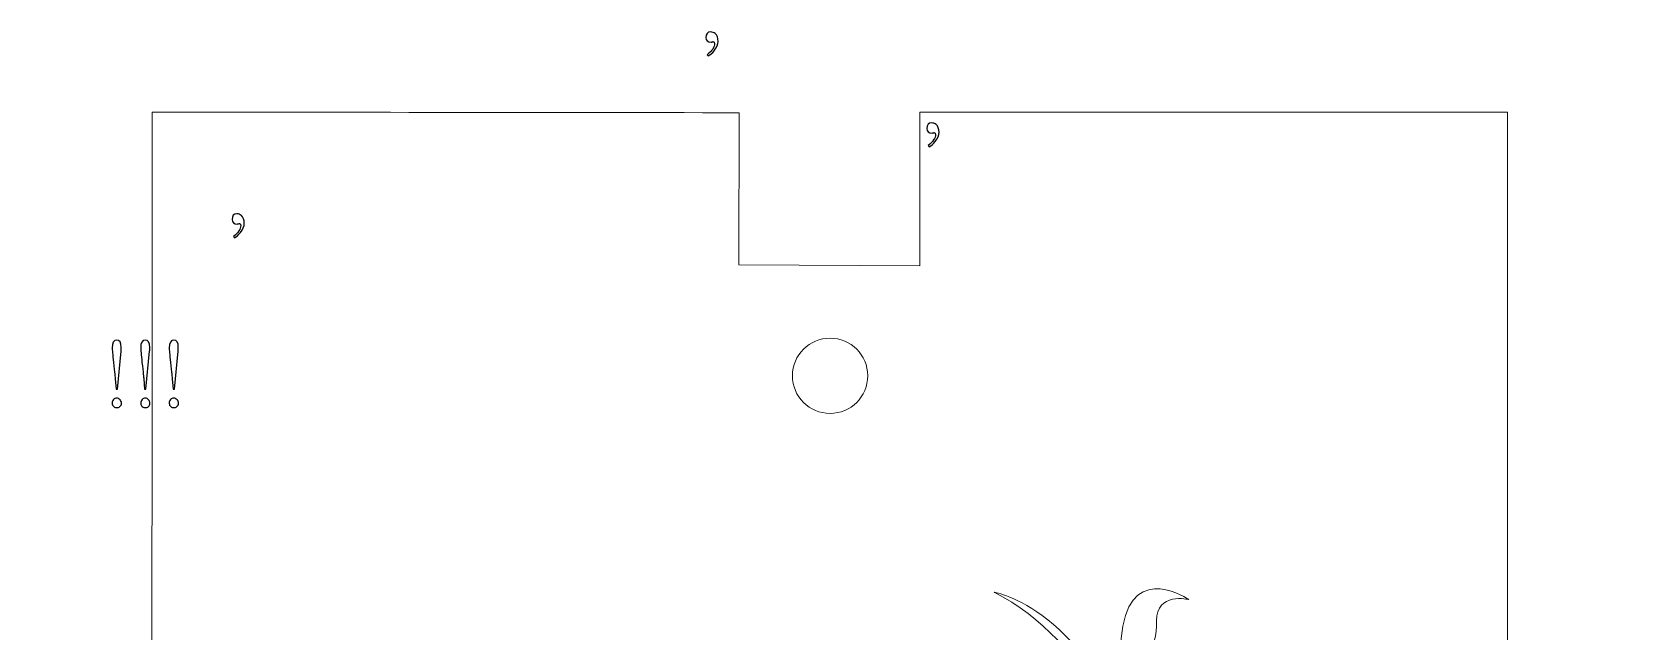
# Model space of a CAD drawing. Header units: millimetres. Extents: x -266 to 258, y -255 to 79.
# Drawn here: x -51.8 to 54.3, y 39 to 78.8 of the extents above; entities that cross this region are included whole.
import ezdxf

# ---------------------------------------------------------------- set-up
doc = ezdxf.new("R2010")
doc.units = ezdxf.units.MM
doc.header["$MEASUREMENT"] = 0
doc.layers.add('Layer 1', color=7, linetype='Continuous')

msp = doc.modelspace()

# ---------------------------------------------------------------- linework, layer by layer
at = {"layer": 'Layer 1'}
for points, knots in [([(-6.2333, 78.161), (-6.2333, 77.9606), (-6.3199, 77.7532), (-6.4931, 77.5418), (-6.4931, 77.5418), (-6.6229, 77.3797), (-6.7538, 77.2659), (-6.8877, 77.1995), (-6.8877, 77.1995), (-6.8877, 77.1995), (-6.9592, 77.276), (-6.9592, 77.276), (-6.9592, 77.276), (-6.632, 77.5317), (-6.4689, 77.7774), (-6.4689, 78.013), (-6.4689, 78.013), (-6.4689, 78.0996), (-6.4981, 78.1428), (-6.5575, 78.1428), (-6.5575, 78.1428), (-6.5736, 78.1428), (-6.5927, 78.1368), (-6.6169, 78.1257), (-6.6169, 78.1257), (-6.64, 78.1177), (-6.6672, 78.1137), (-6.6995, 78.1137), (-6.6995, 78.1137), (-6.927, 78.1137), (-7.0418, 78.2143), (-7.0418, 78.4147), (-7.0418, 78.4147), (-7.0418, 78.6624), (-6.935, 78.7862), (-6.7226, 78.7862), (-6.7226, 78.7862), (-6.6169, 78.7862), (-6.5182, 78.7509), (-6.4276, 78.6795), (-6.4276, 78.6795), (-6.2977, 78.5697), (-6.2333, 78.3966), (-6.2333, 78.161)], [0, 0, 0, 0, 0.08333333, 0.08333333, 0.08333333, 0.08333333, 0.16666667, 0.16666667, 0.16666667, 0.16666667, 0.25, 0.25, 0.25, 0.25, 0.33333333, 0.33333333, 0.33333333, 0.33333333, 0.41666667, 0.41666667, 0.41666667, 0.41666667, 0.5, 0.5, 0.5, 0.5, 0.58333333, 0.58333333, 0.58333333, 0.58333333, 0.66666667, 0.66666667, 0.66666667, 0.66666667, 0.75, 0.75, 0.75, 0.75, 0.83333333, 0.83333333, 0.83333333, 0.83333333, 1, 1, 1, 1]), ([(8.4377, 72.1202), (8.4377, 71.9198), (8.3511, 71.7124), (8.1779, 71.501), (8.1779, 71.501), (8.0481, 71.3389), (7.9172, 71.2251), (7.7833, 71.1587), (7.7833, 71.1587), (7.7833, 71.1587), (7.7118, 71.2352), (7.7118, 71.2352), (7.7118, 71.2352), (8.039, 71.4909), (8.2021, 71.7366), (8.2021, 71.9722), (8.2021, 71.9722), (8.2021, 72.0588), (8.1729, 72.102), (8.1135, 72.102), (8.1135, 72.102), (8.0974, 72.102), (8.0783, 72.096), (8.0541, 72.0849), (8.0541, 72.0849), (8.031, 72.0769), (8.0038, 72.0729), (7.9715, 72.0729), (7.9715, 72.0729), (7.744, 72.0729), (7.6292, 72.1735), (7.6292, 72.3739), (7.6292, 72.3739), (7.6292, 72.6216), (7.736, 72.7454), (7.9484, 72.7454), (7.9484, 72.7454), (8.0541, 72.7454), (8.1528, 72.7101), (8.2434, 72.6387), (8.2434, 72.6387), (8.3733, 72.5289), (8.4377, 72.3558), (8.4377, 72.1202)], [0, 0, 0, 0, 0.08333333, 0.08333333, 0.08333333, 0.08333333, 0.16666667, 0.16666667, 0.16666667, 0.16666667, 0.25, 0.25, 0.25, 0.25, 0.33333333, 0.33333333, 0.33333333, 0.33333333, 0.41666667, 0.41666667, 0.41666667, 0.41666667, 0.5, 0.5, 0.5, 0.5, 0.58333333, 0.58333333, 0.58333333, 0.58333333, 0.66666667, 0.66666667, 0.66666667, 0.66666667, 0.75, 0.75, 0.75, 0.75, 0.83333333, 0.83333333, 0.83333333, 0.83333333, 1, 1, 1, 1]), ([(-37.6952, 66.0794), (-37.6952, 65.879), (-37.7818, 65.6716), (-37.955, 65.4602), (-37.955, 65.4602), (-38.0848, 65.2981), (-38.2157, 65.1843), (-38.3496, 65.1179), (-38.3496, 65.1179), (-38.3496, 65.1179), (-38.4211, 65.1944), (-38.4211, 65.1944), (-38.4211, 65.1944), (-38.0939, 65.4501), (-37.9308, 65.6958), (-37.9308, 65.9314), (-37.9308, 65.9314), (-37.9308, 66.018), (-37.96, 66.0612), (-38.0194, 66.0612), (-38.0194, 66.0612), (-38.0355, 66.0612), (-38.0546, 66.0552), (-38.0788, 66.0441), (-38.0788, 66.0441), (-38.1019, 66.0361), (-38.1291, 66.0321), (-38.1614, 66.0321), (-38.1614, 66.0321), (-38.3889, 66.0321), (-38.5037, 66.1327), (-38.5037, 66.3331), (-38.5037, 66.3331), (-38.5037, 66.5808), (-38.3969, 66.7046), (-38.1845, 66.7046), (-38.1845, 66.7046), (-38.0788, 66.7046), (-37.9801, 66.6693), (-37.8895, 66.5979), (-37.8895, 66.5979), (-37.7596, 66.4881), (-37.6952, 66.315), (-37.6952, 66.0794)], [0, 0, 0, 0, 0.08333333, 0.08333333, 0.08333333, 0.08333333, 0.16666667, 0.16666667, 0.16666667, 0.16666667, 0.25, 0.25, 0.25, 0.25, 0.33333333, 0.33333333, 0.33333333, 0.33333333, 0.41666667, 0.41666667, 0.41666667, 0.41666667, 0.5, 0.5, 0.5, 0.5, 0.58333333, 0.58333333, 0.58333333, 0.58333333, 0.66666667, 0.66666667, 0.66666667, 0.66666667, 0.75, 0.75, 0.75, 0.75, 0.83333333, 0.83333333, 0.83333333, 0.83333333, 1, 1, 1, 1]), ([(-45.8767, 57.5779), (-45.8767, 57.5779), (-46.1183, 55.071), (-46.1183, 55.071), (-46.1183, 55.071), (-46.1183, 55.071), (-46.2069, 55.071), (-46.2069, 55.071), (-46.2069, 55.071), (-46.2069, 55.071), (-46.2653, 55.7556), (-46.2653, 55.7556), (-46.2653, 55.7556), (-46.2693, 55.811), (-46.3086, 56.1724), (-46.3831, 56.8409), (-46.3831, 56.8409), (-46.4384, 57.3645), (-46.4666, 57.6826), (-46.4666, 57.7964), (-46.4666, 57.7964), (-46.4666, 58.1467), (-46.368, 58.3219), (-46.1716, 58.3219), (-46.1716, 58.3219), (-45.9663, 58.3219), (-45.8646, 58.1588), (-45.8646, 57.8316), (-45.8646, 57.8316), (-45.8646, 57.7611), (-45.8686, 57.6766), (-45.8767, 57.5779)], [0, 0, 0, 0, 0.11111111, 0.11111111, 0.11111111, 0.11111111, 0.22222222, 0.22222222, 0.22222222, 0.22222222, 0.33333333, 0.33333333, 0.33333333, 0.33333333, 0.44444444, 0.44444444, 0.44444444, 0.44444444, 0.55555556, 0.55555556, 0.55555556, 0.55555556, 0.66666667, 0.66666667, 0.66666667, 0.66666667, 0.77777778, 0.77777778, 0.77777778, 0.77777778, 1, 1, 1, 1]), ([(-43.9829, 57.5779), (-43.9829, 57.5779), (-44.2245, 55.071), (-44.2245, 55.071), (-44.2245, 55.071), (-44.2245, 55.071), (-44.3131, 55.071), (-44.3131, 55.071), (-44.3131, 55.071), (-44.3131, 55.071), (-44.3715, 55.7556), (-44.3715, 55.7556), (-44.3715, 55.7556), (-44.3755, 55.811), (-44.4148, 56.1724), (-44.4893, 56.8409), (-44.4893, 56.8409), (-44.5446, 57.3645), (-44.5728, 57.6826), (-44.5728, 57.7964), (-44.5728, 57.7964), (-44.5728, 58.1467), (-44.4742, 58.3219), (-44.2778, 58.3219), (-44.2778, 58.3219), (-44.0725, 58.3219), (-43.9708, 58.1588), (-43.9708, 57.8316), (-43.9708, 57.8316), (-43.9708, 57.7611), (-43.9748, 57.6766), (-43.9829, 57.5779)], [0, 0, 0, 0, 0.11111111, 0.11111111, 0.11111111, 0.11111111, 0.22222222, 0.22222222, 0.22222222, 0.22222222, 0.33333333, 0.33333333, 0.33333333, 0.33333333, 0.44444444, 0.44444444, 0.44444444, 0.44444444, 0.55555556, 0.55555556, 0.55555556, 0.55555556, 0.66666667, 0.66666667, 0.66666667, 0.66666667, 0.77777778, 0.77777778, 0.77777778, 0.77777778, 1, 1, 1, 1]), ([(-42.0891, 57.5779), (-42.0891, 57.5779), (-42.3307, 55.071), (-42.3307, 55.071), (-42.3307, 55.071), (-42.3307, 55.071), (-42.4193, 55.071), (-42.4193, 55.071), (-42.4193, 55.071), (-42.4193, 55.071), (-42.4777, 55.7556), (-42.4777, 55.7556), (-42.4777, 55.7556), (-42.4817, 55.811), (-42.521, 56.1724), (-42.5955, 56.8409), (-42.5955, 56.8409), (-42.6508, 57.3645), (-42.679, 57.6826), (-42.679, 57.7964), (-42.679, 57.7964), (-42.679, 58.1467), (-42.5804, 58.3219), (-42.384, 58.3219), (-42.384, 58.3219), (-42.1787, 58.3219), (-42.077, 58.1588), (-42.077, 57.8316), (-42.077, 57.8316), (-42.077, 57.7611), (-42.081, 57.6766), (-42.0891, 57.5779)], [0, 0, 0, 0, 0.11111111, 0.11111111, 0.11111111, 0.11111111, 0.22222222, 0.22222222, 0.22222222, 0.22222222, 0.33333333, 0.33333333, 0.33333333, 0.33333333, 0.44444444, 0.44444444, 0.44444444, 0.44444444, 0.55555556, 0.55555556, 0.55555556, 0.55555556, 0.66666667, 0.66666667, 0.66666667, 0.66666667, 0.77777778, 0.77777778, 0.77777778, 0.77777778, 1, 1, 1, 1]), ([(-45.8525, 54.1276), (-45.8525, 54.037), (-45.8857, 53.9645), (-45.9532, 53.9092), (-45.9532, 53.9092), (-46.0156, 53.8619), (-46.0871, 53.8387), (-46.1656, 53.8387), (-46.1656, 53.8387), (-46.2361, 53.8387), (-46.3005, 53.8598), (-46.3599, 53.9031), (-46.3599, 53.9031), (-46.4304, 53.9585), (-46.4666, 54.033), (-46.4666, 54.1276), (-46.4666, 54.1276), (-46.4666, 54.2253), (-46.4364, 54.3058), (-46.378, 54.3693), (-46.378, 54.3693), (-46.3186, 54.4317), (-46.2482, 54.4639), (-46.1656, 54.4639), (-46.1656, 54.4639), (-46.0831, 54.4639), (-46.0096, 54.4287), (-45.9471, 54.3572), (-45.9471, 54.3572), (-45.8837, 54.2948), (-45.8525, 54.2183), (-45.8525, 54.1276)], [0, 0, 0, 0, 0.11111111, 0.11111111, 0.11111111, 0.11111111, 0.22222222, 0.22222222, 0.22222222, 0.22222222, 0.33333333, 0.33333333, 0.33333333, 0.33333333, 0.44444444, 0.44444444, 0.44444444, 0.44444444, 0.55555556, 0.55555556, 0.55555556, 0.55555556, 0.66666667, 0.66666667, 0.66666667, 0.66666667, 0.77777778, 0.77777778, 0.77777778, 0.77777778, 1, 1, 1, 1]), ([(-43.9587, 54.1276), (-43.9587, 54.037), (-43.9919, 53.9645), (-44.0594, 53.9092), (-44.0594, 53.9092), (-44.1218, 53.8619), (-44.1933, 53.8387), (-44.2718, 53.8387), (-44.2718, 53.8387), (-44.3423, 53.8387), (-44.4067, 53.8598), (-44.4661, 53.9031), (-44.4661, 53.9031), (-44.5366, 53.9585), (-44.5728, 54.033), (-44.5728, 54.1276), (-44.5728, 54.1276), (-44.5728, 54.2253), (-44.5426, 54.3058), (-44.4842, 54.3693), (-44.4842, 54.3693), (-44.4248, 54.4317), (-44.3544, 54.4639), (-44.2718, 54.4639), (-44.2718, 54.4639), (-44.1893, 54.4639), (-44.1158, 54.4287), (-44.0533, 54.3572), (-44.0533, 54.3572), (-43.9899, 54.2948), (-43.9587, 54.2183), (-43.9587, 54.1276)], [0, 0, 0, 0, 0.11111111, 0.11111111, 0.11111111, 0.11111111, 0.22222222, 0.22222222, 0.22222222, 0.22222222, 0.33333333, 0.33333333, 0.33333333, 0.33333333, 0.44444444, 0.44444444, 0.44444444, 0.44444444, 0.55555556, 0.55555556, 0.55555556, 0.55555556, 0.66666667, 0.66666667, 0.66666667, 0.66666667, 0.77777778, 0.77777778, 0.77777778, 0.77777778, 1, 1, 1, 1]), ([(-42.0649, 54.1276), (-42.0649, 54.037), (-42.0981, 53.9645), (-42.1656, 53.9092), (-42.1656, 53.9092), (-42.228, 53.8619), (-42.2995, 53.8387), (-42.378, 53.8387), (-42.378, 53.8387), (-42.4485, 53.8387), (-42.5129, 53.8598), (-42.5723, 53.9031), (-42.5723, 53.9031), (-42.6428, 53.9585), (-42.679, 54.033), (-42.679, 54.1276), (-42.679, 54.1276), (-42.679, 54.2253), (-42.6488, 54.3058), (-42.5904, 54.3693), (-42.5904, 54.3693), (-42.531, 54.4317), (-42.4606, 54.4639), (-42.378, 54.4639), (-42.378, 54.4639), (-42.2955, 54.4639), (-42.222, 54.4287), (-42.1595, 54.3572), (-42.1595, 54.3572), (-42.0961, 54.2948), (-42.0649, 54.2183), (-42.0649, 54.1276)], [0, 0, 0, 0, 0.11111111, 0.11111111, 0.11111111, 0.11111111, 0.22222222, 0.22222222, 0.22222222, 0.22222222, 0.33333333, 0.33333333, 0.33333333, 0.33333333, 0.44444444, 0.44444444, 0.44444444, 0.44444444, 0.55555556, 0.55555556, 0.55555556, 0.55555556, 0.66666667, 0.66666667, 0.66666667, 0.66666667, 0.77777778, 0.77777778, 0.77777778, 0.77777778, 1, 1, 1, 1])]:
    msp.add_open_spline(points, degree=3, knots=knots, dxfattribs=at)
at = {"layer": 'Layer 1', "lineweight": 9}
for points, knots in [([(-43.8135, 73.466), (-30.8228, 73.4514), (-17.832, 73.4369), (-4.8413, 73.4223), (-4.8413, 73.4223), (-4.8413, 73.4223), (-4.845, 63.3215), (-4.845, 63.3215), (-4.845, 63.3215), (-4.845, 63.3215), (7.1531, 63.2641), (7.1531, 63.2641), (7.1531, 63.2641), (7.1531, 63.2641), (7.1688, 73.4627), (7.1688, 73.4627), (7.1688, 73.4627), (7.1688, 73.4627), (46.1864, 73.466), (46.1864, 73.466), (46.1864, 73.466), (46.1864, 73.466), (46.1864, 18.4929), (46.1864, 18.4929), (46.1864, 18.4929), (46.1864, 18.4929), (49.2077, 18.5107), (49.2077, 18.5107), (49.2077, 18.5107), (49.2077, 18.5107), (49.2077, 23.5087), (49.2077, 23.5087), (49.2077, 23.5087), (49.2077, 23.5087), (54.323, 23.5087), (54.323, 23.5087), (54.323, 23.5087), (54.323, 23.5087), (54.323, 8.6919), (54.323, 8.6919), (54.323, 8.6919), (54.323, 8.6919), (46.1864, 8.7098), (46.1864, 8.7098), (46.1864, 8.7098), (46.1864, 8.7098), (46.1864, -146.6576), (46.1864, -146.6576), (46.1864, -146.6576), (46.1864, -146.6576), (49.2077, -146.6085), (49.2077, -146.6085), (49.2077, -146.6085), (49.2077, -146.6085), (49.2077, -141.5912), (49.2077, -141.5912), (49.2077, -141.5912), (49.2077, -141.5912), (54.323, -141.5912), (54.323, -141.5912), (54.323, -141.5912), (54.323, -141.5912), (54.323, -156.5842), (54.323, -156.5842), (54.323, -156.5842), (54.323, -156.5842), (46.1864, -156.6965), (46.1864, -156.6965), (46.1864, -156.6965), (46.1864, -156.6965), (46.1864, -206.5338), (46.1864, -206.5338), (46.1864, -206.5338), (46.1864, -206.5338), (-43.8539, -206.4706), (-43.8539, -206.4706), (-43.8539, -206.4706), (-43.8539, -206.4706), (-43.8539, -156.5626), (-43.8539, -156.5626), (-43.8539, -156.5626), (-43.8539, -156.5626), (-51.7942, -156.5664), (-51.7942, -156.5664), (-51.7942, -156.5664), (-51.7942, -156.5664), (-51.7942, -141.5734), (-51.7942, -141.5734), (-51.7942, -141.5734), (-51.7942, -141.5734), (-46.8553, -141.5734), (-46.8553, -141.5734), (-46.8553, -141.5734), (-46.8553, -141.5734), (-46.8553, -146.5907), (-46.8553, -146.5907), (-46.8553, -146.5907), (-46.8553, -146.5907), (-43.8539, -146.5944), (-43.8539, -146.5944), (-43.8539, -146.5944), (-43.8539, -146.5944), (-43.8135, 8.6728), (-43.8135, 8.6728), (-43.8135, 8.6728), (-43.8135, 8.6728), (-51.7942, 8.7098), (-51.7942, 8.7098), (-51.7942, 8.7098), (-51.7942, 8.7098), (-51.7942, 23.5265), (-51.7942, 23.5265), (-51.7942, 23.5265), (-51.7942, 23.5265), (-46.8553, 23.5265), (-46.8553, 23.5265), (-46.8553, 23.5265), (-46.8553, 23.5265), (-46.8553, 18.5285), (-46.8553, 18.5285), (-46.8553, 18.5285), (-46.8553, 18.5285), (-43.8274, 18.5285), (-43.8274, 18.5285), (-43.8274, 18.5285), (-43.8274, 18.5285), (-43.8135, 73.466), (-43.8135, 73.466)], [0, 0, 0, 0, 0.03030303, 0.03030303, 0.03030303, 0.03030303, 0.06060606, 0.06060606, 0.06060606, 0.06060606, 0.09090909, 0.09090909, 0.09090909, 0.09090909, 0.12121212, 0.12121212, 0.12121212, 0.12121212, 0.15151515, 0.15151515, 0.15151515, 0.15151515, 0.18181818, 0.18181818, 0.18181818, 0.18181818, 0.21212121, 0.21212121, 0.21212121, 0.21212121, 0.24242424, 0.24242424, 0.24242424, 0.24242424, 0.27272727, 0.27272727, 0.27272727, 0.27272727, 0.3030303, 0.3030303, 0.3030303, 0.3030303, 0.33333333, 0.33333333, 0.33333333, 0.33333333, 0.36363636, 0.36363636, 0.36363636, 0.36363636, 0.39393939, 0.39393939, 0.39393939, 0.39393939, 0.42424242, 0.42424242, 0.42424242, 0.42424242, 0.45454545, 0.45454545, 0.45454545, 0.45454545, 0.48484848, 0.48484848, 0.48484848, 0.48484848, 0.51515152, 0.51515152, 0.51515152, 0.51515152, 0.54545455, 0.54545455, 0.54545455, 0.54545455, 0.57575758, 0.57575758, 0.57575758, 0.57575758, 0.60606061, 0.60606061, 0.60606061, 0.60606061, 0.63636364, 0.63636364, 0.63636364, 0.63636364, 0.66666667, 0.66666667, 0.66666667, 0.66666667, 0.6969697, 0.6969697, 0.6969697, 0.6969697, 0.72727273, 0.72727273, 0.72727273, 0.72727273, 0.75757576, 0.75757576, 0.75757576, 0.75757576, 0.78787879, 0.78787879, 0.78787879, 0.78787879, 0.81818182, 0.81818182, 0.81818182, 0.81818182, 0.84848485, 0.84848485, 0.84848485, 0.84848485, 0.87878788, 0.87878788, 0.87878788, 0.87878788, 0.90909091, 0.90909091, 0.90909091, 0.90909091, 0.93939394, 0.93939394, 0.93939394, 0.93939394, 1, 1, 1, 1]), ([(1.2023, 58.4515), (2.583, 58.4515), (3.7023, 57.3322), (3.7023, 55.9515), (3.7023, 55.9515), (3.7023, 54.5708), (2.583, 53.4515), (1.2023, 53.4515), (1.2023, 53.4515), (-0.1784, 53.4515), (-1.2977, 54.5708), (-1.2977, 55.9515), (-1.2977, 55.9515), (-1.2977, 57.3322), (-0.1784, 58.4515), (1.2023, 58.4515)], [0, 0, 0, 0, 0.2, 0.2, 0.2, 0.2, 0.4, 0.4, 0.4, 0.4, 0.6, 0.6, 0.6, 0.6, 1, 1, 1, 1])]:
    msp.add_open_spline(points, degree=3, knots=knots, dxfattribs=at)
at = {"layer": 'Layer 1', "color": 250, "lineweight": 9}
for points, knots in [([(22.317, 30.2311), (22.317, 30.2311), (19.8683, 35.073), (20.6351, 39.314), (20.6351, 39.314), (21.4013, 43.5551), (25.0363, 41.0912), (25.0363, 41.0912), (25.0363, 41.0912), (25.0363, 41.0912), (22.8523, 41.6062), (22.8826, 39.6667), (22.8826, 39.6667), (22.9132, 37.727), (21.9353, 36.8549), (21.6445, 35.5804), (21.6445, 35.5804), (21.3518, 34.3054), (22.317, 30.2311), (22.317, 30.2311)], [0, 0, 0, 0, 0.16666667, 0.16666667, 0.16666667, 0.16666667, 0.33333333, 0.33333333, 0.33333333, 0.33333333, 0.5, 0.5, 0.5, 0.5, 0.66666667, 0.66666667, 0.66666667, 0.66666667, 1, 1, 1, 1]), ([(21.495, 30.1971), (21.495, 30.1971), (18.5015, 38.3348), (12.1071, 41.5726), (12.1071, 41.5726), (12.1071, 41.5726), (18.4475, 40.5051), (21.495, 30.1971)], [0, 0, 0, 0, 0.33333333, 0.33333333, 0.33333333, 0.33333333, 1, 1, 1, 1])]:
    msp.add_open_spline(points, degree=3, knots=knots, dxfattribs=at)

doc.saveas('drawing.dxf')
